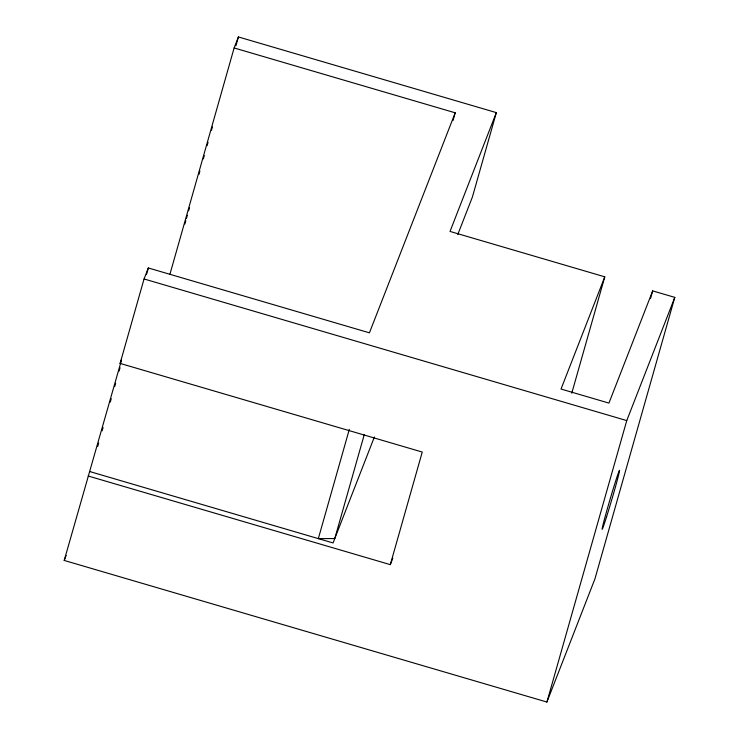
<?xml version="1.0" encoding="UTF-8"?>
<svg xmlns="http://www.w3.org/2000/svg" width="739" height="739" viewBox="0 0 739 739"><rect width="100%" height="100%" fill="white"/><g stroke="black" fill="none" stroke-linecap="round" stroke-linejoin="round"><path stroke-width="1.11" d="M169.998 274.012L234.124 47.952L238.411 36.95L496.34 112.624L450.023 231.427L604.779 276.829L561.03 389.037L608.936 403.097L652.685 290.889L674.79 297.374L594.95 578.84L546.915 702.05L64.21 560.439L121.501 360.115M88.163 475.999L390.312 564.642L422.246 452.056L120.097 363.403L144.05 278.963L148.336 267.971L369.426 332.827L455.206 112.808L234.124 47.952M97.733 446.374L98.675 443.049M102.13 430.865L103.072 427.539M110.305 402.053L111.247 398.727M114.702 386.534L115.644 383.218M119.108 371.024L120.051 367.699M146.451 274.612L148.336 267.971M184.87 224.028L185.812 220.721M186.44 218.513L187.373 215.197M188.63 210.781L189.572 207.474M198.967 174.358L199.899 171.051M203.345 158.903L204.287 155.596M207.105 145.657L208.047 142.35M211.483 130.203L212.426 126.896M235.917 45.726L238.411 36.95M349.325 429.341L318.333 538.62L334.785 538.546L364.216 434.781M453.007 120.568L455.206 112.808M496.34 112.624L472.387 197.064L457.783 234.522M571.774 393.185L604.779 276.829M650.486 298.639L652.685 290.889M546.915 702.05L626.755 420.583L674.79 297.374M120.097 363.403L121.473 359.884M64.21 560.439L66.159 555.432M374.387 436.961L333.067 542.943L89.872 471.593M390.312 564.642L392.815 558.213M144.05 278.963L626.755 420.583M606.608 516.681A30.733 0.859 -73.6 0 0 619.541 470.337A30.733 0.859 -73.6 0 0 606.405 512.109A30.733 0.859 -73.6 0 0 606.608 516.681"/></g></svg>
